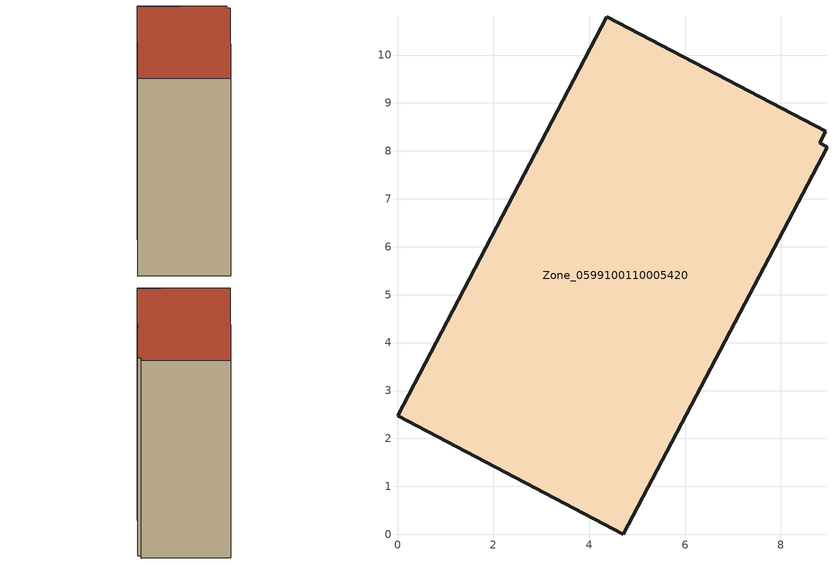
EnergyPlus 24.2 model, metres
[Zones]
Zone_0599100110005420
 floor ground (C_G): 8.94,8.41 8.81,8.17 8.96,8.08 4.71,0 0,2.48 4.37,10.8 z0
 wall outside (C_F): 8.94,8.41 4.37,10.8 0,2.48 4.71,0 8.96,8.08 8.81,8.17 8.94,8.41 z0:12.59
 roof outside (C_R): 8.81,8.17 8.94,8.41 4.37,10.8 0,2.48 4.71,0 8.96,8.08 z12.59
[BUILDING]
Pand.0599100110005420: North Axis=0; Terrain=City; Loads Convergence Tolerance Value=0.04; Temperature Convergence Tolerance Value=0.4; Solar Distribution=FullExterior; Maximum Number of Warmup Days=25; Minimum Number of Warmup Days=1
[Site:Location]
Rotterdam.The.Hague.AP_ZH_NLD Design_Conditions: Latitude=51.96; Longitude=4.45; Time Zone=1; Elevation=-4.5
[SITE:GROUNDTEMPERATURE:BUILDINGSURFACE]
18, 18, 18, 18, 18, 18, 18, 18, 18, 18, 18, 18
[MATERIAL] Thermal Absorptance=0.9; Solar Absorptance=0.7; Visible Absorptance=0.7
Name | Roughness | Thickness | Conductivity | Density | Specific Heat
G.TC.2015-2018 | MediumSmooth | 0.15 | 0.0428571 | 540 | 1210
F.TC.2015-2018 | Rough | 0.3 | 0.0666667 | 1920 | 840
R.TC.2015-2018 | MediumRough | 0.2 | 0.0333333 | 1500 | 1000
[CONSTRUCTION]
C_G: G.TC.2015-2018
C_F: F.TC.2015-2018
C_R: R.TC.2015-2018
[ZONE]
Zone_0599100110005420: Type=1; Multiplier=1; Ceiling Height=Autocalculate; Volume=Autocalculate; Floor Area=autocalculate; Part of Total Floor Area=Yes
[ZONEINFILTRATION:DESIGNFLOWRATE]
Infil_Zone_0599100110005420: Zone or ZoneList or Space or SpaceList=Zone_0599100110005420; Schedule=AlwaysOn; Design Flow Rate Calculation Method=Flow/Area; Flow Rate per Floor Area=0.0015; Constant Term Coefficient=1; Temperature Term Coefficient=0; Velocity Term Coefficient=0; Velocity Squared Term Coefficient=0
[HVACTEMPLATE:ZONE:IDEALLOADSAIRSYSTEM]
Zone_0599100110005420: Maximum Heating Supply Air Temperature=50; Minimum Cooling Supply Air Temperature=13; Maximum Heating Supply Air Humidity Ratio=0.0156; Minimum Cooling Supply Air Humidity Ratio=0.0077; Heating Limit=NoLimit; Cooling Limit=NoLimit; Dehumidification Control Type=ConstantSensibleHeatRatio; Cooling Sensible Heat Ratio=0.7; Dehumidification Setpoint=60; Humidification Control Type=None; Humidification Setpoint=30; Outdoor Air Method=None; Outdoor Air Flow Rate per Person=0.00944; Outdoor Air Flow Rate per Zone Floor Area=0; Outdoor Air Flow Rate per Zone=0; Demand Controlled Ventilation Type=None; Outdoor Air Economizer Type=NoEconomizer; Heat Recovery Type=None; Sensible Heat Recovery Effectiveness=0.7; Latent Heat Recovery Effectiveness=0.65
[ZONECONTROL:THERMOSTAT]
ThermostatControl_Zone_0599100110005420: Zone or ZoneList=Zone_0599100110005420; Control Type Schedule=DualSetpointControlType; Control 1=Thermostat_Zone_0599100110005420; Temperature Difference Between Cutout And Setpoint=0
[THERMOSTATSETPOINT:DUALSETPOINT]
Thermostat_Zone_0599100110005420: Heating Setpoint Temperature Schedule=HeatingSetpoint_Zone_0599100110005420; Cooling Setpoint Temperature Schedule=CoolingSetpoint_Zone_0599100110005420
[SCHEDULE:COMPACT]
HeatingSetpoint_Zone_0599100110005420: Through: 12/31, For: AllDays, Until: 24:00, 21
CoolingSetpoint_Zone_0599100110005420: Through: 12/31, For: AllDays, Until: 24:00, 24
DualSetpointControlType: Through: 12/31, For: AllDays, Until: 24:00, 4
AlwaysOn: Through: 12/31, For: AllDays, Until: 24:00, 1
